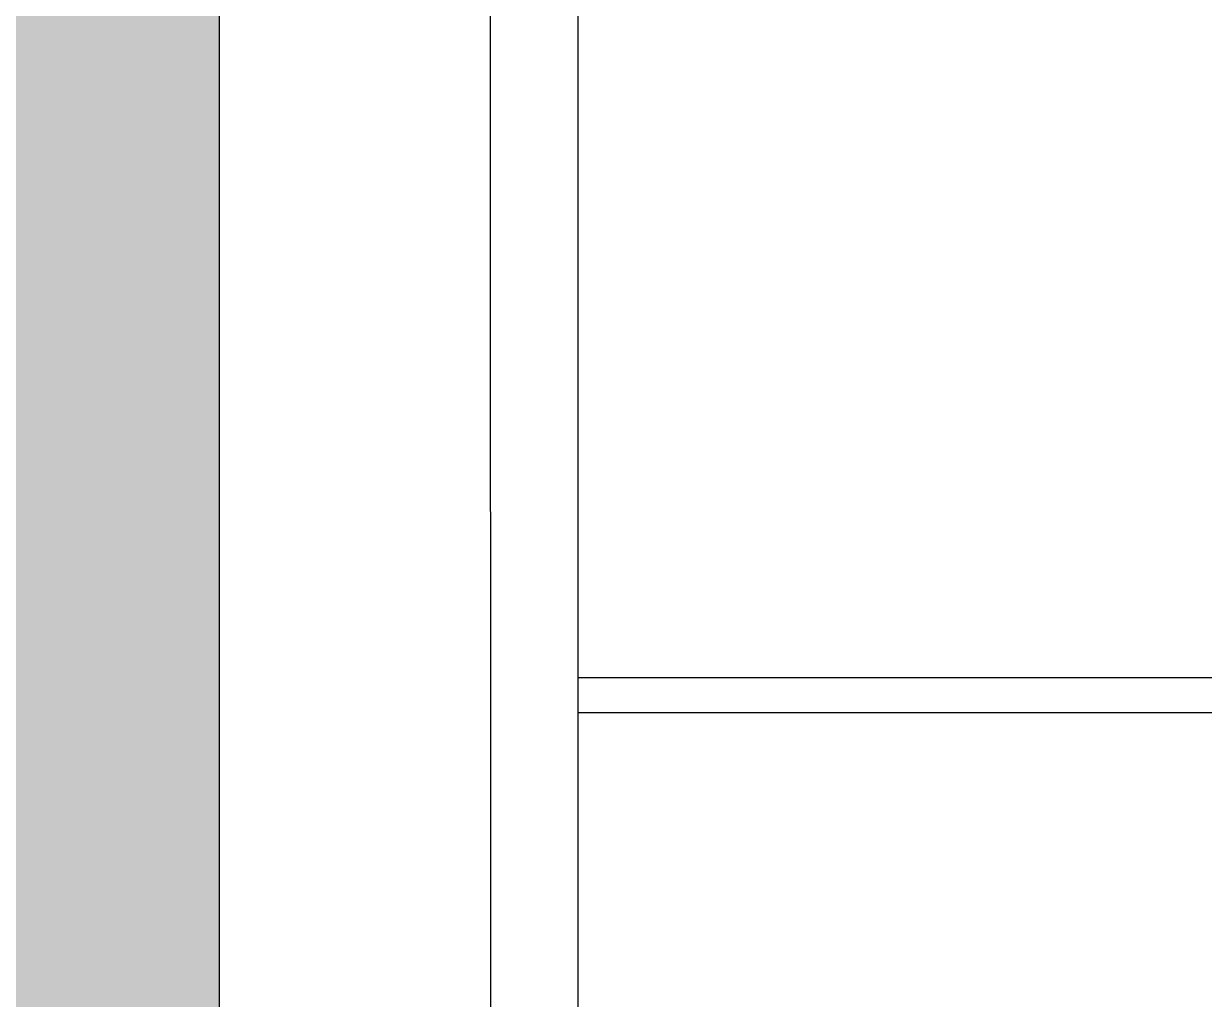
# Model space of a CAD drawing. Header units: inches. Extents: x 21 to 32698, y 13 to 3712.
# Drawn here: x 10630.5 to 10698, y 1214.3 to 1270.1 of the extents above; entities that cross this region are included whole.
import ezdxf

# ---------------------------------------------------------------- set-up
doc = ezdxf.new("R2010")
doc.units = ezdxf.units.IN
doc.header["$MEASUREMENT"] = 0
for name, color, linetype, lineweight in [('Z_MİM_-KM-Gor-15', 8, 'Continuous', 25), ('Z_MİM_-KM-PATTERN-STRC', 8, 'Continuous', 25), ('Z_MİM_-KM-STRC-CONCRETE', 8, 'Continuous', 25), ('Z_MİM_00', 8, 'Continuous', 25)]:
    doc.layers.add(name, color=color, linetype=linetype, lineweight=lineweight)

# ---------------------------------------------------------------- blocks, each defined once
blk = doc.blocks.new('A$C08B359C0')
at = {"layer": 'Z_MİM_-KM-Gor-15'}
for p, q in [((-659.578, -0.254), (-659.544, -163.29)), ((-654.578, -0.254), (-654.544, -163.29)), ((-553.762, -119.613, 0.002), (-654.553, -119.617, 0.002)), ((-553.761, -121.613, 0.002), (-654.553, -121.617, 0.002))]:
    blk.add_line(p, q, dxfattribs=at)
blk = doc.blocks.new('-KM_Kolon-1K')
at = {"layer": 'Z_MİM_-KM-PATTERN-STRC'}
blk.add_hatch(color=256, dxfattribs=at).paths.add_polyline_path([(1285, 370), (1310, 370), (1310, 0), (1285, 0)], flags=0)
at = {"layer": 'Z_MİM_-KM-STRC-CONCRETE'}
blk.add_lwpolyline([(1285, 370), (1310, 370), (1310, 0), (1285, 0)], close=True, dxfattribs=at)

msp = doc.modelspace()

# ---------------------------------------------------------------- block references
at = {"layer": 'Z_MİM_-KM-STRC-CONCRETE'}
msp.add_blockref('-KM_Kolon-1K', (9331.714, 982.083), dxfattribs=at)
at = {"layer": 'Z_MİM_00'}
msp.add_blockref('A$C08B359C0', (11316.757, 1352.321), dxfattribs=at)

doc.saveas('drawing.dxf')
